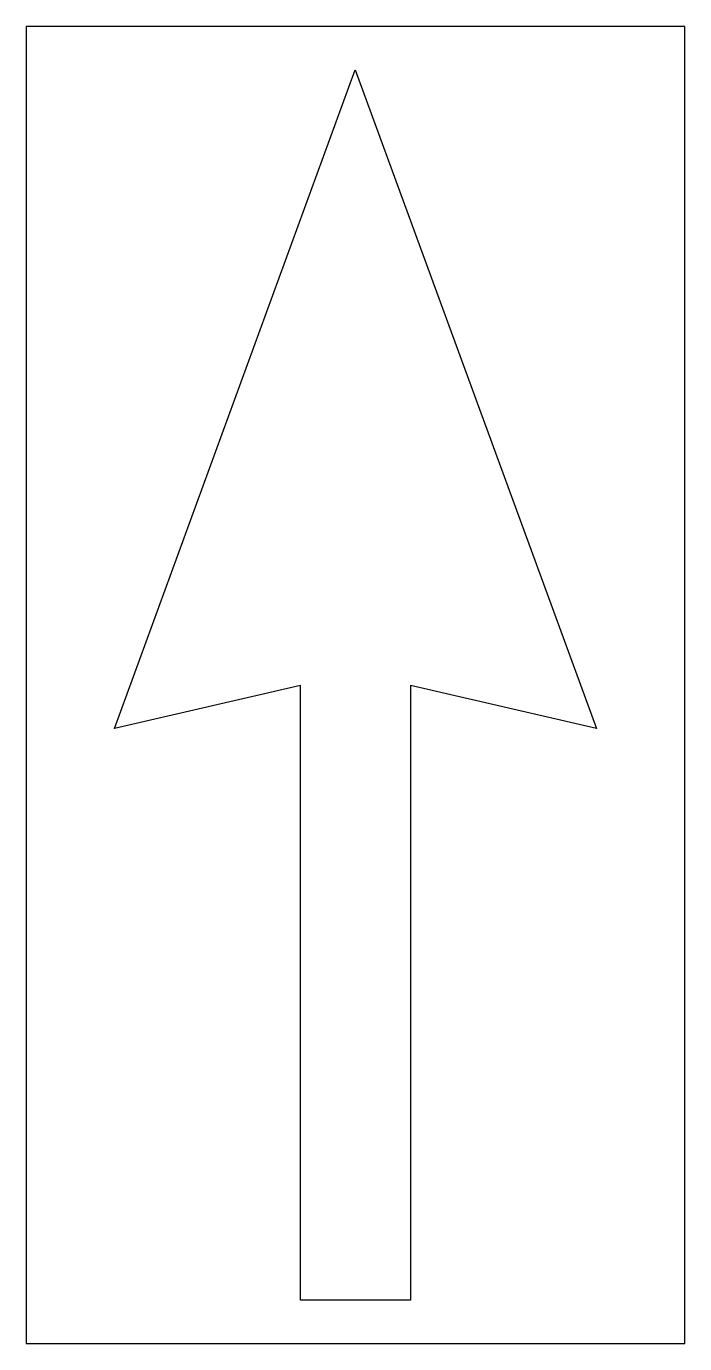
# Model space of a CAD drawing. Extents: x 0 to 60, y 0 to 120.
import ezdxf

# ---------------------------------------------------------------- set-up
doc = ezdxf.new("R2010")
doc.units = 0
doc.layers.add('CUT', color=7, linetype='Continuous')
doc.layers.add('OUTSIDE', color=1, linetype='Continuous')

msp = doc.modelspace()

# ---------------------------------------------------------------- linework, layer by layer
at = {"layer": 'CUT'}
msp.add_lwpolyline([(51.9675, 56.0257), (35.0224, 59.9563), (35.0224, 3.9675), (29.9564, 3.9675), (24.9776, 3.9675), (24.9776, 59.9563), (8.0325, 56.0257), (29.9564, 116.0325)], close=True, dxfattribs=at)
at = {"layer": 'OUTSIDE'}
msp.add_lwpolyline([(0, 0), (60, 0), (60, 120), (0, 120)], close=True, dxfattribs=at)

doc.saveas('drawing.dxf')
